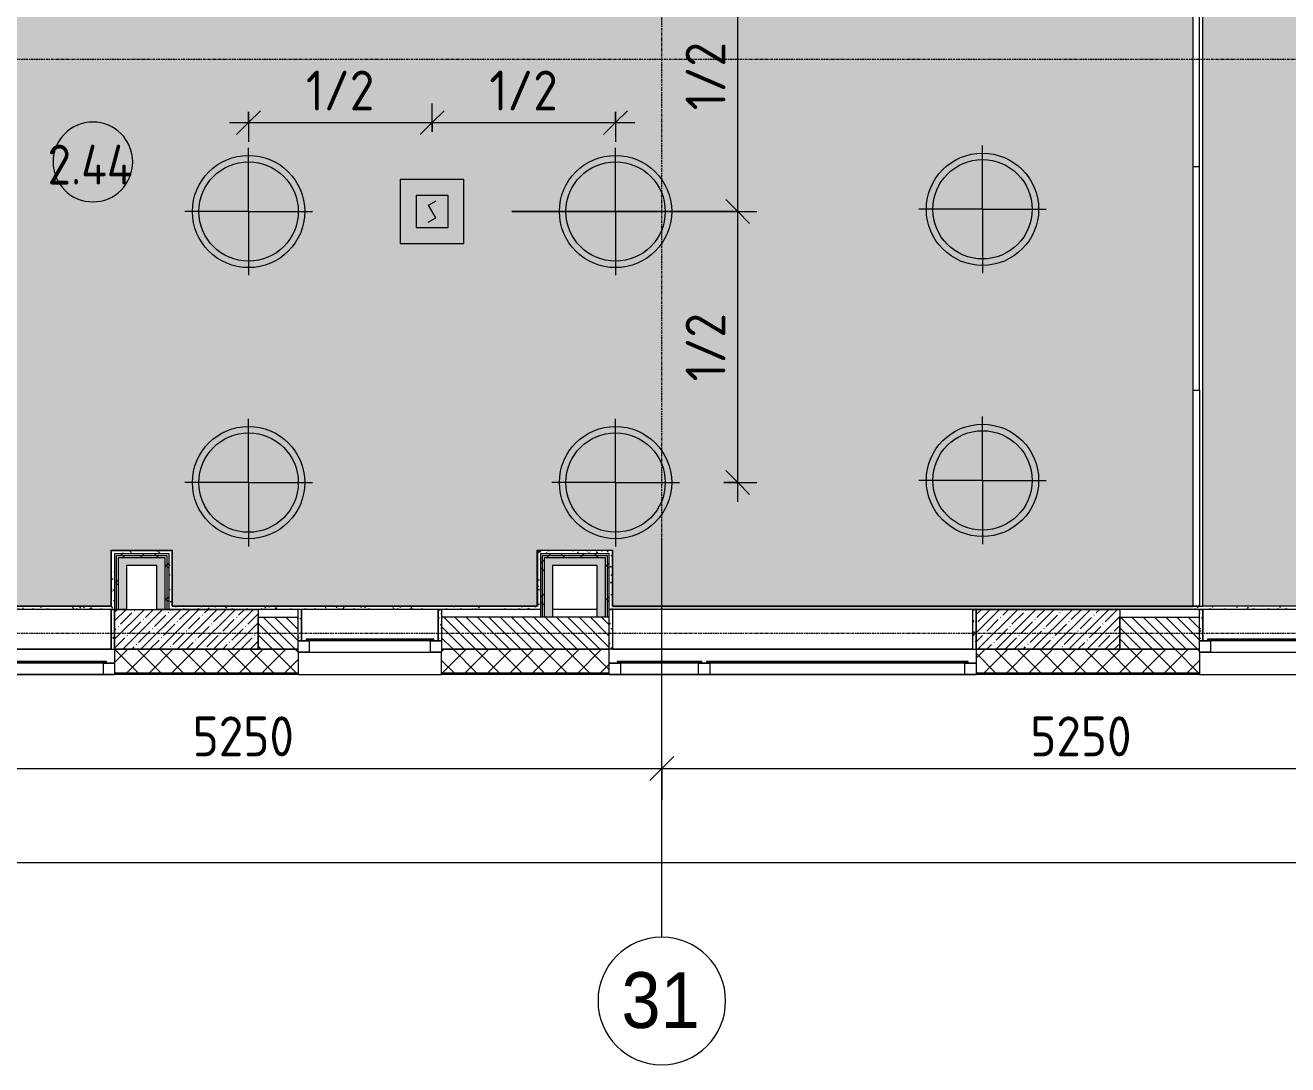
# Model space of a CAD drawing. Header units: millimetres. Extents: x 81548 to 272142, y -8553 to 29000.
# Drawn here: x 111970 to 119883, y -2706 to 3813 of the extents above; entities that cross this region are included whole.
import ezdxf

# ---------------------------------------------------------------- set-up
doc = ezdxf.new("R2010")
doc.units = ezdxf.units.MM
doc.linetypes.add('Осевая', pattern=[31.75, 6.35, -4.7625, 15.875, -4.7625])
for name, color, linetype, lineweight in [('A-ANNO-DIMS', 7, 'Continuous', 9), ('A-ANNO-DIMS-100', 7, 'Continuous', 9), ('A-AREA-IDEN', 7, 'Continuous', 9), ('A-GLAZ', 7, 'Continuous', 9), ('A-GLAZ-1', 7, 'Continuous', 13), ('A-WALL', 7, 'Continuous', 9), ('I-WALL', 7, 'Continuous', 9), ('Q-SPCQ', 7, 'Continuous', 9), ('S-COLS', 7, 'Continuous', 9), ('Оси', 7, 'Continuous', 9), ('Оси-1', 7, 'Continuous', 20), ('Оси-2', 7, 'Осевая', 9)]:
    doc.layers.add(name, color=color, linetype=linetype, lineweight=lineweight)
for name, color, linetype, lineweight, true_color in [('A-ANNO-NOTE', 1, 'Continuous', 9, 0xff0000), ('A-CLNG-1', 7, 'Continuous', 9, 0xeaeaea), ('A-WALL-1', 7, 'Continuous', 9, 0x3c3c3c), ('A-WALL-2', 7, 'Continuous', 9, 0x535353), ('A-WALL-FNSH-1', 7, 'Continuous', 9, 0x3c3c3c), ('I-WALL-1', 7, 'Continuous', 9, 0x535353), ('Q-SPCQ-4', 1, 'Continuous', 9, 0xff0000), ('S-COLS-1', 9, 'Continuous', 9, 0x808080), ('S-COLS-2', 7, 'Continuous', 9, 0x3c3c3c)]:
    doc.layers.add(name, color=color, linetype=linetype, lineweight=lineweight, true_color=true_color)
doc.layers.add('A-CLNG-PATT-1', color=7, linetype='Continuous', lineweight=9, transparency=1)
doc.styles.add('Arial', font='arial.ttf', dxfattribs={"width": 0.9, "height": 350})
doc.styles.add('GOST Common_1', font='GOST_Common.ttf', dxfattribs={"width": 0.9, "height": 250})
doc.styles.add('ISOCPEUR', font='isocpeur.ttf', dxfattribs={"width": 0.9, "height": 250})
doc.dimstyles.new('ISO-2_5_0_9К_БОЛЬШОЙ', dxfattribs={"dimscale": 304.8, "dimtxt": 248.995294, "dimasz": 0.492126, "dimexe": 0.393701, "dimexo": 0.984252, "dimgap": 0, "dimtad": 1, "dimdec": 0, "dimrnd": 10, "dimzin": 0, "dimdsep": 46, "dimtxsty": 'ISOCPEUR', "dimblk1": 'OBLIQUE', "dimblk2": 'OBLIQUE', "dimsah": 1, "dimcen": 0.09, "dimdle": 0.393701, "dimazin": 0, "dimtfac": 1, "dimtdec": 4, "dimtix": 1, "dimtmove": 0, "dimatfit": 3, "dimfxl": 1, "dimtvp": 1, "dimtolj": 1, "dimtzin": 0, "dimarcsym": 2})
pattern_1 = [(45, (0, 0), (-57.024626, 57.024626), []), (45, (57.025, 0), (-57.024626, 57.024626), [100.806, -20.161, 3.353, -16.808])]
pattern_2 = [(0, (0, 0), (121.92, 30.48), [10.058, -81.382, 10.058, -81.382, -487.68]), (0, (0, 0), (121.92, 30.48), [-182.88, 10.058, -172.822, 10.058, -81.382, -213.36]), (0, (0, 0), (121.92, 30.48), [-457.2, 10.058, -50.902, 10.058, -142.342]), (120, (45.72, 15.24), (-87.356454, 90.345817), [10.058, -81.382, 10.058, -81.382, -487.68]), (120, (45.72, 15.24), (-87.356454, 90.345817), [-182.88, 10.058, -172.822, 10.058, -81.382, -213.36]), (120, (45.72, 15.24), (-87.356454, 90.345817), [-457.2, 10.058, -50.902, 10.058, -142.342]), (240, (60.96, 76.2), (-34.563546, -120.825817), [10.058, -81.382, 10.058, -81.382, -487.68]), (240, (60.96, 76.2), (-34.563546, -120.825817), [-182.88, 10.058, -172.822, 10.058, -81.382, -213.36]), (240, (60.96, 76.2), (-34.563546, -120.825817), [-457.2, 10.058, -50.902, 10.058, -142.342])]
pattern_3 = [(45, (0, 0), (-106.06602, 106.06602), []), (135, (0, 0), (-106.06602, -106.06602), [])]

# ---------------------------------------------------------------- blocks, each defined once
blk = doc.blocks.new('120_Окно_СКБ_1Ст - 120_Окно_СКБ_1Ст 900х2500_h_ с форточкой-22876038-Сводный план потолков 2 этажа в осях 23-33')
at = {"layer": 'A-GLAZ'}
for p, q in [((450, -57), (-450, -57)), ((-450, -127), (450, -127))]:
    blk.add_line(p, q, dxfattribs=at)
at = {"layer": 'A-GLAZ-1'}
for p, q in [((-450, -127), (-450, -57)), ((-450, -57), (-380, -57)), ((-380, -57), (-380, -127)), ((380, -127), (380, -57)), ((380, -57), (450, -57)), ((450, -57), (450, -127)), ((-380, -127), (-450, -127)), ((-400, -127), (-400, -137)), ((-400, -137), (400, -137)), ((400, -137), (-400, -137)), ((-330, -137), (-330, -127)), ((330, -137), (330, -127)), ((450, -127), (380, -127)), ((400, -137), (400, -127))]:
    blk.add_line(p, q, dxfattribs=at)
blk = doc.blocks.new('120_Окно_СКБ_2Ст_Фрамуга сверху - 120_Окно_СКБ_2Ст_2300х2500_h_ ДОО-22877051-Сводный план потолков 2 этажа в осях 23-33')
at = {"layer": 'A-GLAZ'}
for p, q in [((1150, 83), (-1150, 83)), ((-1080, 83), (1080, 83)), ((-1150, 13), (1150, 13)), ((-1080, 13), (1080, 13))]:
    blk.add_line(p, q, dxfattribs=at)
at = {"layer": 'A-GLAZ-1'}
for p, q in [((-1150, 13), (-1150, 83)), ((-1150, 83), (-1080, 83)), ((-1080, 83), (-1080, 13)), ((520, 13), (520, 83)), ((520, 83), (590, 83)), ((590, 83), (590, 13)), ((1080, 13), (1080, 83)), ((1080, 83), (1150, 83)), ((1150, 83), (1150, 13)), ((-1080, 13), (-1150, 13)), ((-1100, 13), (-1100, 3)), ((-1100, 3), (540, 3)), ((540, 3), (-1100, 3)), ((-1030, 3), (-1030, 13)), ((470, 3), (470, 13)), ((590, 13), (520, 13)), ((540, 3), (540, 13)), ((570, 13), (570, 3)), ((570, 3), (1100, 3)), ((1100, 3), (570, 3)), ((640, 3), (640, 13)), ((1030, 3), (1030, 13)), ((1150, 13), (1080, 13)), ((1100, 3), (1100, 13))]:
    blk.add_line(p, q, dxfattribs=at)
blk = doc.blocks.new('120_Окно_СКБ_1Ст - 120_Окно_СКБ_1Ст 900х2500_h_ с форточкой-22876796-Сводный план потолков 2 этажа в осях 23-33')
at = {"layer": 'A-GLAZ'}
for p, q in [((450, -57), (-450, -57)), ((-450, -127), (450, -127))]:
    blk.add_line(p, q, dxfattribs=at)
at = {"layer": 'A-GLAZ-1'}
for p, q in [((-450, -127), (-450, -57)), ((-450, -57), (-380, -57)), ((-380, -57), (-380, -127)), ((380, -127), (380, -57)), ((380, -57), (450, -57)), ((450, -57), (450, -127)), ((-380, -127), (-450, -127)), ((-400, -127), (-400, -137)), ((-400, -137), (400, -137)), ((400, -137), (-400, -137)), ((-330, -137), (-330, -127)), ((330, -137), (330, -127)), ((450, -127), (380, -127)), ((400, -137), (400, -127))]:
    blk.add_line(p, q, dxfattribs=at)
blk = doc.blocks.new('Извещатель потолочный - Монтируемые на перекрытии-30363607-Сводный план потолков 2 этажа в осях 23-33')
at = {"layer": 'Q-SPCQ'}
for p, q in [((-300, 300), (-300, -100)), ((100, 300), (-300, 300)), ((100, -100), (100, 300)), ((0, 200), (-200, 200)), ((-200, 200), (-200, 0)), ((-122.5, 139), (-74.9, 166.5)), ((0, 0), (0, 200)), ((-100, 100), (-122.5, 139)), ((-77.5, 61), (-100, 100)), ((-200, 0), (0, 0)), ((-125.1, 33.5), (-77.5, 61)), ((-300, -100), (100, -100))]:
    blk.add_line(p, q, dxfattribs=at)
blk = doc.blocks.new('Ось сетки - D8-29747960-Сводный план потолков 2 этажа в осях 23-33')
at = {"layer": 'Оси-1'}
for start, end in [(360, 180), (180, 360)]:
    blk.add_arc((0, 0), 4, start, end, dxfattribs=at)
blk = doc.blocks.new('DIMBLOCK10-Сводный план потолков 2 этажа в осях 23-33')
at = {"layer": 'A-ANNO-DIMS-100'}
for p, q in [((110710, -1042), (110710, -728.1)), ((115960, -1042), (115960, -728.1)), ((110710, -848.1), (115960, -848.1)), ((110710, -848.1), (110710, -1042)), ((115960, -848.1), (115960, -1042))]:
    blk.add_line(p, q, dxfattribs=at)
at = {"layer": 'A-ANNO-DIMS-100', "lineweight": 20}
for p, q in [((110710, -848.1), (110785, -773.1)), ((115960, -848.1), (116035, -773.1)), ((110710, -848.1), (110635, -923.1)), ((115960, -848.1), (115885, -923.1))]:
    blk.add_line(p, q, dxfattribs=at)
at = {"layer": 'A-ANNO-DIMS-100', "color": 0, "insert": (113019, -521.4), "char_height": 250, "width": 758.478, "attachment_point": 1, "line_spacing_factor": 1.149209, "style": 'ISOCPEUR'}
blk.add_mtext('5250', dxfattribs=at)
blk = doc.blocks.new('_Oblique')
at = {"color": 0, "linetype": 'ByBlock', "lineweight": -2}
blk.add_line((-0.5, -0.5), (0.5, 0.5), dxfattribs=at)
blk = doc.blocks.new('DIMBLOCK11-Сводный план потолков 2 этажа в осях 23-33')
at = {"layer": 'A-ANNO-DIMS-100'}
for p, q in [((115960, -1042), (115960, -728.1)), ((121210, -1042), (121210, -728.1)), ((115960, -848.1), (121210, -848.1)), ((115960, -848.1), (115960, -1042)), ((121210, -848.1), (121210, -1042))]:
    blk.add_line(p, q, dxfattribs=at)
at = {"layer": 'A-ANNO-DIMS-100', "lineweight": 20}
for p, q in [((115960, -848.1), (116035, -773.1)), ((121210, -848.1), (121285, -773.1)), ((115960, -848.1), (115885, -923.1)), ((121210, -848.1), (121135, -923.1))]:
    blk.add_line(p, q, dxfattribs=at)
at = {"layer": 'A-ANNO-DIMS-100', "color": 0, "insert": (118269, -521.4), "char_height": 250, "width": 758.478, "attachment_point": 1, "line_spacing_factor": 1.149209, "style": 'ISOCPEUR'}
blk.add_mtext('5250', dxfattribs=at)
blk = doc.blocks.new('DIMBLOCK13-Сводный план потолков 2 этажа в осях 23-33')
at = {"layer": 'A-ANNO-DIMS-100'}
for p, q in [((84560, -1631.1), (84560, -1317.1)), ((125010, -1631.1), (125010, -1317.1)), ((84440, -1437.1), (125130, -1437.1)), ((84560, -1437.1), (84560, -1631.1)), ((125010, -1437.1), (125010, -1631.1))]:
    blk.add_line(p, q, dxfattribs=at)
at = {"layer": 'A-ANNO-DIMS-100', "lineweight": 20}
for p, q in [((84560, -1437.1), (84635, -1362.1)), ((125010, -1437.1), (125085, -1362.1)), ((84560, -1437.1), (84485, -1512.1)), ((125010, -1437.1), (124935, -1512.1))]:
    blk.add_line(p, q, dxfattribs=at)
at = {"layer": 'A-ANNO-DIMS-100', "color": 0, "insert": (104366, -1110.5), "char_height": 250, "width": 1005.558, "attachment_point": 1, "line_spacing_factor": 1.149209, "style": 'ISOCPEUR'}
blk.add_mtext('40450', dxfattribs=at)
blk = doc.blocks.new('DIMBLOCK93-Сводный план потолков 2 этажа в осях 23-33')
at = {"layer": 'A-ANNO-DIMS-100', "lineweight": 20}
for p, q in [((113370, 3202.3), (113445, 3277.3)), ((114520, 3202.3), (114595, 3277.3)), ((113370, 3202.3), (113295, 3127.3)), ((114520, 3202.3), (114445, 3127.3))]:
    blk.add_line(p, q, dxfattribs=at)
at = {"layer": 'A-ANNO-DIMS-100'}
for p, q in [((113370, 3270.3), (113370, 3082.3)), ((113370, 3202.3), (113370, 3270.3)), ((114520, 3145.1), (114520, 3322.3)), ((113250, 3202.3), (114520, 3202.3)), ((114520, 3202.3), (114520, 3145.1))]:
    blk.add_line(p, q, dxfattribs=at)
at = {"layer": 'A-ANNO-DIMS-100', "color": 0, "insert": (113729.5, 3528.9), "char_height": 250, "width": 517.144, "attachment_point": 1, "line_spacing_factor": 1.149209, "style": 'ISOCPEUR'}
blk.add_mtext('1/2', dxfattribs=at)
blk = doc.blocks.new('DIMBLOCK94-Сводный план потолков 2 этажа в осях 23-33')
at = {"layer": 'A-ANNO-DIMS-100'}
for p, q in [((114520, 3145.1), (114520, 3322.3)), ((115670, 3270.4), (115670, 3082.3)), ((115670, 3202.3), (115670, 3270.4)), ((114520, 3202.3), (115790, 3202.3)), ((114520, 3202.3), (114520, 3145.1))]:
    blk.add_line(p, q, dxfattribs=at)
at = {"layer": 'A-ANNO-DIMS-100', "lineweight": 20}
for p, q in [((114520, 3202.3), (114595, 3277.3)), ((115670, 3202.3), (115745, 3277.3)), ((114520, 3202.3), (114445, 3127.3)), ((115670, 3202.3), (115595, 3127.3))]:
    blk.add_line(p, q, dxfattribs=at)
at = {"layer": 'A-ANNO-DIMS-100', "color": 0, "insert": (114879.5, 3528.9), "char_height": 250, "width": 517.144, "attachment_point": 1, "line_spacing_factor": 1.149209, "style": 'ISOCPEUR'}
blk.add_mtext('1/2', dxfattribs=at)
blk = doc.blocks.new('DIMBLOCK95-Сводный план потолков 2 этажа в осях 23-33')
at = {"layer": 'A-ANNO-DIMS-100', "lineweight": 20}
for p, q in [((116435.5, 2645.1), (116360.5, 2720.1)), ((116435.5, 2645.1), (116510.5, 2570.1)), ((116435.5, 945.1), (116360.5, 1020.1)), ((116435.5, 945.1), (116510.5, 870.1))]:
    blk.add_line(p, q, dxfattribs=at)
at = {"layer": 'A-ANNO-DIMS-100'}
for p, q in [((115020, 2645.1), (116555.5, 2645.1)), ((116435.5, 2645.1), (115020, 2645.1)), ((116435.5, 825.1), (116435.5, 2645.1)), ((116348.3, 945.1), (116555.5, 945.1)), ((116435.5, 945.1), (116348.3, 945.1))]:
    blk.add_line(p, q, dxfattribs=at)
at = {"layer": 'A-ANNO-DIMS-100', "color": 0, "insert": (116108.9, 1579.6), "char_height": 250, "width": 517.144, "attachment_point": 1, "rotation": 90, "line_spacing_factor": 1.149209, "style": 'ISOCPEUR'}
blk.add_mtext('1/2', dxfattribs=at)
blk = doc.blocks.new('DIMBLOCK96-Сводный план потолков 2 этажа в осях 23-33')
at = {"layer": 'A-ANNO-DIMS-100'}
for p, q in [((116435.5, 2645.1), (116435.5, 4465.1)), ((116348.3, 4345.1), (116555.5, 4345.1)), ((116435.5, 4345.1), (116348.3, 4345.1)), ((115020, 2645.1), (116555.5, 2645.1)), ((116435.5, 2645.1), (115020, 2645.1))]:
    blk.add_line(p, q, dxfattribs=at)
at = {"layer": 'A-ANNO-DIMS-100', "lineweight": 20}
for p, q in [((116435.5, 4345.1), (116360.5, 4420.1)), ((116435.5, 4345.1), (116510.5, 4270.1)), ((116435.5, 2645.1), (116360.5, 2720.1)), ((116435.5, 2645.1), (116510.5, 2570.1))]:
    blk.add_line(p, q, dxfattribs=at)
at = {"layer": 'A-ANNO-DIMS-100', "color": 0, "insert": (116108.9, 3279.6), "char_height": 250, "width": 517.144, "attachment_point": 1, "rotation": 90, "line_spacing_factor": 1.149209, "style": 'ISOCPEUR'}
blk.add_mtext('1/2', dxfattribs=at)
blk = doc.blocks.new('Марка_Помещения - Номер-25198446-Сводный план потолков 2 этажа в осях 23-33')
at = {"layer": 'A-AREA-IDEN'}
for start, end in [(360, 180), (180, 360)]:
    blk.add_arc((0, 0), 2.5, start, end, dxfattribs=at)

msp = doc.modelspace()

# ---------------------------------------------------------------- hatches: boundary and pattern name
at = {"layer": 'A-CLNG-PATT-1'}
h = msp.add_hatch(color=256, dxfattribs=at)
h.paths.add_polyline_path([(123987.2, 170), (124809, 170), (124809, 9754), (124794, 9754), (124794, 9804), (124809, 9804), (124809, 9979), (124410, 9980), (124410, 10359), (119351, 10359), (119351, 170), (120770, 170), (120770, 520), (121150, 520), (121150, 170), (123730, 170)])
h.paths.add_polyline_path([(118830, 170), (119290, 170.5), (119290, 5160), (111910, 5160), (111909, 6600), (109770, 6599), (109770, 170), (112510, 170), (112510, 520), (112890, 520), (112890, 170), (115179, 170), (115180, 520), (115650, 520), (115650, 170), (117930, 170)])
h.paths.add_polyline_path([(118680, 5139), (118580, 5139), (118580, 5159), (118680, 5159)])
h.paths.add_polyline_path([(117855, 5139), (117855, 5159), (117955, 5159), (117955, 5139)])
at = {"layer": 'A-WALL'}
h = msp.add_hatch(dxfattribs=at)
h.set_pattern_fill('FP_3', color=256, style=0, pattern_type=2)
h.set_pattern_definition([(135, (0, 0), (-35.35534, -35.35534), [])])
h.paths.add_polyline_path([(122830, -100), (122830, 100), (122030, 100), (122030, -100), (122715.6, -100)])
h.paths.add_polyline_path([(119330, -100), (119330, 100), (118830, 100), (118830, -100), (118900.7, -100)])
h.paths.add_polyline_path([(113680, -100), (113680, 100), (113430, 100), (113430, -100)])
h.paths.add_polyline_path([(114580, -100), (115630, -100), (115630, 100), (114580, 100), (114580, -48)])
h.paths.add_polyline_path([(109999.2, -100), (110230, -100), (110230, 100), (108930, 100), (108930, -100)])
h.paths.add_polyline_path([(103780, -100), (104830, -100), (104830, 100), (103780, 100), (103780, -48)])
h.paths.add_polyline_path([(102880, -100), (102880, 100), (102630, 100), (102630, -100)])
h.paths.add_polyline_path([(101730, -100), (101730, 100), (100830, 100), (100830, -100), (101097.7, -100)])
h.paths.add_polyline_path([(99030, -100), (99030, 100), (95680, 100), (95680, -100), (97282.7, -100)])
h.paths.add_polyline_path([(94780, -100), (94780, 100), (94530, 100), (94530, -100), (94739.5, -100)])
h.paths.add_polyline_path([(92730, -100), (92730, 100), (91930, 100), (91930, -100), (92196.2, -100)])
h = msp.add_hatch(dxfattribs=at)
h.set_pattern_fill('FP_1', color=256, style=0, pattern_type=2)
h.set_pattern_definition([(45, (0, 0), (-70.71068, 70.71068), []), (135, (0, 0), (-70.71068, -70.71068), [])])
h.paths.add_polyline_path([(125080, -250), (125080, -100), (123730, -100), (123730, -250), (123987.2, -250)])
h.paths.add_polyline_path([(122830, -250), (122830, -100), (122030, -100), (122030, -250), (122715.6, -250)])
h.paths.add_polyline_path([(120230, -250), (121130, -250), (121130, -100), (120230, -100), (120230, -118)])
h.paths.add_polyline_path([(117930, -250), (119330, -250), (119330, -100), (117930, -100), (117930, -188)])
h.paths.add_polyline_path([(115085.7, -250), (115630, -250), (115630, -100), (114580, -100), (114580, -250)])
h.paths.add_polyline_path([(113680, -250), (113680, -100), (112530, -100), (112530, -250), (112542.5, -250)])
h.paths.add_polyline_path([(110230, -250), (110230, -100), (108930, -100), (108930, -250), (109999.2, -250)])
h.paths.add_polyline_path([(108030, -250), (108030, -100), (107130, -100), (107130, -250), (107455.9, -250)])
h.paths.add_polyline_path([(104830, -250), (104830, -100), (103780, -100), (103780, -250)])
h.paths.add_polyline_path([(102369.3, -250), (102880, -250), (102880, -100), (100830, -100), (100830, -250), (101730, -250)])
h.paths.add_polyline_path([(99826, -250), (99930, -250), (99930, -100), (95680, -100), (95680, -250), (99030, -250)])
h.paths.add_polyline_path([(93630, -250), (94780, -250), (94780, -100), (93630, -100), (93630, -118)])
h.paths.add_polyline_path([(92730, -250), (92730, -100), (91930, -100), (91930, -250), (92196.2, -250)])
h.paths.add_polyline_path([(90924.5, -250), (91030, -250), (91030, -100), (89210, -100), (89210, -250), (89652.9, -250)])
at = {"layer": 'I-WALL'}
h = msp.add_hatch(dxfattribs=at)
h.set_pattern_fill('FP_20', color=256, style=0, pattern_type=2)
h.set_pattern_definition(pattern_2)
h.paths.add_polyline_path([(112510, 170), (112530, 170), (112530, 520), (112510, 520)])
h = msp.add_hatch(dxfattribs=at)
h.set_pattern_fill('FP_20', color=256, style=0, pattern_type=2)
h.set_pattern_definition(pattern_2)
h.paths.add_polyline_path([(112890, 500), (112890, 520), (112530, 520), (112530, 500), (112870, 500)])
h = msp.add_hatch(dxfattribs=at)
h.set_pattern_fill('FP_30', color=256, style=0, pattern_type=2)
h.set_pattern_definition(pattern_3)
h.paths.add_polyline_path([(112542.5, 150), (112542.5, 500), (112530, 500), (112530, 150), (112542.5, 150)])
h = msp.add_hatch(dxfattribs=at)
h.set_pattern_fill('FP_30', color=256, style=0, pattern_type=2)
h.set_pattern_definition(pattern_3)
h.paths.add_polyline_path([(112857.5, 487.5), (112870, 487.5), (112870, 500), (112542.5, 500), (112542.5, 487.5), (112605, 487.5)])
h = msp.add_hatch(dxfattribs=at)
h.set_pattern_fill('FP_30', color=256, style=0, pattern_type=2)
h.set_pattern_definition(pattern_3)
h.paths.add_polyline_path([(112542.5, 150), (112555, 150), (112555, 487.5), (112542.5, 487.5), (112542.5, 218.4)])
h = msp.add_hatch(dxfattribs=at)
h.set_pattern_fill('FP_30', color=256, style=0, pattern_type=2)
h.set_pattern_definition(pattern_3)
h.paths.add_polyline_path([(112555, 475), (112857.5, 475), (112857.5, 487.5), (112555, 487.5)])
for points in [[(112555, 150), (112605, 150), (112605, 475), (112555, 475), (112555, 218.4)], [(112845, 425), (112845, 475), (112605, 475), (112605, 425), (112795, 425)], [(115225, 100), (115275, 100), (115275, 475), (115225, 475), (115225, 218.4)], [(115605, 425), (115605, 475), (115275, 475), (115275, 425), (115555, 425)], [(112845, 150), (112845, 425), (112795, 425), (112795, 150)], [(115605, 100), (115605, 425), (115555, 425), (115555, 100)]]:
    msp.add_hatch(color=256, dxfattribs=at).paths.add_polyline_path(points)
h = msp.add_hatch(dxfattribs=at)
h.set_pattern_fill('FP_30', color=256, style=0, pattern_type=2)
h.set_pattern_definition(pattern_3)
h.paths.add_polyline_path([(112845, 150), (112857.5, 150), (112857.5, 475), (112845, 475), (112845, 218.4)])
h = msp.add_hatch(dxfattribs=at)
h.set_pattern_fill('FP_30', color=256, style=0, pattern_type=2)
h.set_pattern_definition(pattern_3)
h.paths.add_polyline_path([(112870, 150), (112870, 487.5), (112857.5, 487.5), (112857.5, 150)])
h = msp.add_hatch(dxfattribs=at)
h.set_pattern_fill('FP_20', color=256, style=0, pattern_type=2)
h.set_pattern_definition(pattern_2)
h.paths.add_polyline_path([(112870, 150), (112890, 150), (112890, 500), (112870, 500), (112870, 218.4)])
h = msp.add_hatch(dxfattribs=at)
h.set_pattern_fill('FP_20', color=256, style=0, pattern_type=2)
h.set_pattern_definition(pattern_2)
h.paths.add_polyline_path([(115180, 150), (115200, 150), (115200, 520), (115180, 520), (115180, 170)])
h = msp.add_hatch(dxfattribs=at)
h.set_pattern_fill('FP_20', color=256, style=0, pattern_type=2)
h.set_pattern_definition(pattern_2)
h.paths.add_polyline_path([(115650, 500), (115650, 520), (115200, 520), (115200, 500), (115630, 500)])
h = msp.add_hatch(dxfattribs=at)
h.set_pattern_fill('FP_30', color=256, style=0, pattern_type=2)
h.set_pattern_definition(pattern_3)
h.paths.add_polyline_path([(115200, 100), (115212.5, 100), (115212.5, 500), (115200, 500), (115200, 218.4)])
h = msp.add_hatch(dxfattribs=at)
h.set_pattern_fill('FP_30', color=256, style=0, pattern_type=2)
h.set_pattern_definition(pattern_3)
h.paths.add_polyline_path([(115225, 487.5), (115630, 487.5), (115630, 500), (115212.5, 500), (115212.5, 487.5)])
h = msp.add_hatch(dxfattribs=at)
h.set_pattern_fill('FP_30', color=256, style=0, pattern_type=2)
h.set_pattern_definition(pattern_3)
h.paths.add_polyline_path([(115212.5, 100), (115225, 100), (115225, 487.5), (115212.5, 487.5), (115212.5, 218.4)])
h = msp.add_hatch(dxfattribs=at)
h.set_pattern_fill('FP_30', color=256, style=0, pattern_type=2)
h.set_pattern_definition(pattern_3)
h.paths.add_polyline_path([(115225, 475), (115617.5, 475), (115617.5, 487.5), (115225, 487.5)])
h = msp.add_hatch(dxfattribs=at)
h.set_pattern_fill('FP_30', color=256, style=0, pattern_type=2)
h.set_pattern_definition(pattern_3)
h.paths.add_polyline_path([(115617.5, 100), (115617.5, 475), (115605, 475), (115605, 100)])
h = msp.add_hatch(dxfattribs=at)
h.set_pattern_fill('FP_30', color=256, style=0, pattern_type=2)
h.set_pattern_definition(pattern_3)
h.paths.add_polyline_path([(115617.5, 100), (115630, 100), (115630, 487.5), (115617.5, 487.5), (115617.5, 218.4)])
h = msp.add_hatch(dxfattribs=at)
h.set_pattern_fill('FP_20', color=256, style=0, pattern_type=2)
h.set_pattern_definition(pattern_2)
h.paths.add_polyline_path([(115630, 150), (115650, 150), (115650, 500), (115630, 500), (115630, 218.4)])
h = msp.add_hatch(dxfattribs=at)
h.set_pattern_fill('FP_20', color=256, style=0, pattern_type=2)
h.set_pattern_definition(pattern_2)
h.paths.add_polyline_path([(112530, 150), (112530, 170), (109770, 170), (109770, 150), (111270.8, 150)])
h = msp.add_hatch(dxfattribs=at)
h.set_pattern_fill('FP_20', color=256, style=0, pattern_type=2)
h.set_pattern_definition(pattern_2)
h.paths.add_polyline_path([(112890, 150), (115180, 150), (115180, 170), (112890, 170)])
h = msp.add_hatch(dxfattribs=at)
h.set_pattern_fill('FP_20', color=256, style=0, pattern_type=2)
h.set_pattern_definition(pattern_2)
h.paths.add_polyline_path([(115650, 150), (119290, 150), (119290, 170), (115650, 170)])
h = msp.add_hatch(dxfattribs=at)
h.set_pattern_fill('FP_20', color=256, style=0, pattern_type=2)
h.set_pattern_definition(pattern_2)
h.paths.add_polyline_path([(120790, 150), (120790, 170), (119290, 170), (119290, 150), (120172.3, 150)])
h = msp.add_hatch(dxfattribs=at)
h.set_pattern_fill('FP_20', color=256, style=0, pattern_type=2)
h.set_pattern_definition(pattern_2)
h.paths.add_polyline_path([(112530, -100), (112530, 150), (112510, 150), (112510, -100)])
h = msp.add_hatch(dxfattribs=at)
h.set_pattern_fill('FP_20', color=256, style=0, pattern_type=2)
h.set_pattern_definition(pattern_2)
h.paths.add_polyline_path([(113680, -48), (113700, -48), (113700, 150), (113680, 150)])
h = msp.add_hatch(dxfattribs=at)
h.set_pattern_fill('FP_20', color=256, style=0, pattern_type=2)
h.set_pattern_definition(pattern_2)
h.paths.add_polyline_path([(114560, -48), (114580, -48), (114580, 150), (114560, 150)])
h = msp.add_hatch(dxfattribs=at)
h.set_pattern_fill('FP_20', color=256, style=0, pattern_type=2)
h.set_pattern_definition(pattern_2)
h.paths.add_polyline_path([(115650, -100), (115650, 150), (115630, 150), (115630, -100)])
h = msp.add_hatch(dxfattribs=at)
h.set_pattern_fill('FP_20', color=256, style=0, pattern_type=2)
h.set_pattern_definition(pattern_2)
h.paths.add_polyline_path([(117930, -100), (117930, 150), (117910, 150), (117910, -100)])
h = msp.add_hatch(dxfattribs=at)
h.set_pattern_fill('FP_20', color=256, style=0, pattern_type=2)
h.set_pattern_definition(pattern_2)
h.paths.add_polyline_path([(119330, -48), (119350, -48), (119350, 150), (119330, 150)])
at = {"layer": 'S-COLS-1'}
h = msp.add_hatch(dxfattribs=at)
h.set_pattern_fill('FP_2', color=256, style=0, pattern_type=2)
h.set_pattern_definition(pattern_1)
h.paths.add_polyline_path([(112542.5, -100), (113430, -100), (113430, 150), (112530, 150), (112530, -100)])
h = msp.add_hatch(dxfattribs=at)
h.set_pattern_fill('FP_2', color=256, style=0, pattern_type=2)
h.set_pattern_definition(pattern_1)
h.paths.add_polyline_path([(117930, -100), (118830, -100), (118830, 150), (117930, 150)])

# ---------------------------------------------------------------- linework, layer by layer
at = {"layer": 'A-ANNO-NOTE'}
for p, q in [((113370, 2644.9), (113370, 3044.9)), ((115670, 2645.1), (115670, 3045.1)), ((117970, 2659), (117970, 3059)), ((113370, 2644.9), (112970, 2644.9)), ((113370, 2644.9), (113370, 2244.9)), ((113370, 2644.9), (113770, 2644.9)), ((115670, 2645.1), (115270, 2645.1)), ((115670, 2645.1), (115670, 2245.1)), ((115670, 2645.1), (116070, 2645.1)), ((117970, 2659), (117570, 2659)), ((117970, 2659), (117970, 2259)), ((117970, 2659), (118370, 2659)), ((117970, 959), (117970, 1359)), ((113370, 944.9), (113370, 1344.9)), ((115670, 945.1), (115670, 1345.1)), ((117970, 959), (117570, 959)), ((117970, 959), (117970, 559)), ((117970, 959), (118370, 959)), ((113370, 944.9), (112970, 944.9)), ((113370, 944.9), (113370, 544.9)), ((113370, 944.9), (113770, 944.9)), ((115670, 945.1), (115270, 945.1)), ((115670, 945.1), (115670, 545.1)), ((115670, 945.1), (116070, 945.1))]:
    msp.add_line(p, q, dxfattribs=at)
for centre, radius in [((117970, 2659), 352), ((113370, 2644.9), 352), ((113370, 2644.9), 311.5), ((115670, 2645.1), 352), ((115670, 2645.1), 311.5), ((117970, 2659), 311.5), ((113370, 944.9), 352), ((115670, 945.1), 352), ((117970, 959), 352), ((117970, 959), 311.5), ((113370, 944.9), 311.5), ((115670, 945.1), 311.5)]:
    msp.add_circle(centre, radius, dxfattribs=at)
at = {"layer": 'A-CLNG-1'}
for p, q in [((119351, 170), (119351, 10359)), ((119290, 170), (119290, 5160)), ((112510, 170), (112510, 520)), ((112510, 520), (112890, 520)), ((115650, 520), (115650, 520)), ((112890, 170), (115179, 170)), ((115179, 170), (115179, 171)), ((115650, 170), (119290, 170)), ((112509, -100), (112509, 150)), ((112509, -100), (112509, 150)), ((113701, 150), (113701, -48)), ((114559, -48), (114559, 150)), ((115651, 150), (115651, -100)), ((117909, -100), (117909, 150)), ((117909, -100), (117909, 150)), ((119351, 150), (119351, -48)), ((114559, -48), (114559, -48)), ((110251, -100), (112509, -100)), ((115651, -100), (117909, -100))]:
    msp.add_line(p, q, dxfattribs=at)
at = {"layer": 'A-WALL'}
for p, q in [((112542.5, 150), (112542.5, 487.5)), ((112542.5, 487.5), (112857.5, 487.5)), ((112555, 150), (112555, 475)), ((112555, 475), (112845, 475)), ((112845, 475), (112845, 150)), ((112857.5, 487.5), (112857.5, 150)), ((115180, 520), (115180, 170)), ((115212.5, 100), (115212.5, 487.5)), ((115212.5, 487.5), (115617.5, 487.5)), ((115225, 100), (115225, 475)), ((115225, 475), (115605, 475)), ((115605, 475), (115605, 100)), ((115617.5, 487.5), (115617.5, 100)), ((115180, 170), (112890, 170)), ((113430, -100), (113430, 100)), ((118830, -100), (118830, 100)), ((113680, -100), (113430, -100)), ((115650, -100), (114580, -100)), ((114580, -100), (115630, -100)), ((119330, -100), (118830, -100)), ((113680, -250), (112530, -250)), ((113680, -253), (112530, -253)), ((115630, -250), (114580, -250)), ((115630, -253), (114580, -253)), ((119330, -250), (117930, -250)), ((119330, -253), (117930, -253))]:
    msp.add_line(p, q, dxfattribs=at)
at = {"layer": 'A-WALL-1'}
for p, q in [((119330, 2925), (119330, 10360)), ((119330, 2925), (119290, 2925)), ((119290, 1525), (119330, 1525)), ((119330, 1525), (119330, 170)), ((112530, 500), (112870, 500)), ((112530, 500), (112530, 150)), ((112870, 500), (112870, 150)), ((115200, 500), (115630, 500)), ((115200, 500), (115200, 100)), ((115630, -188), (115630, 500)), ((115650, 520), (115650, 170)), ((112605, 425), (112605, 150)), ((112795, 425), (112605, 425)), ((112795, 150), (112795, 425)), ((115275, 425), (115275, 100)), ((115555, 425), (115275, 425)), ((115555, 100), (115555, 425)), ((109770, 170), (112510, 170)), ((115650, 170), (119351, 170)), ((112530, 150), (109750, 150)), ((112510, -100), (112510, 150)), ((112510, 150), (112530, 150)), ((112605, 150), (112530, 150)), ((112530, 150), (112530, -188)), ((115200, 150), (112795, 150)), ((113430, 100), (113680, 100)), ((113680, -48), (113680, 150)), ((113700, 150), (113700, -48)), ((114560, -48), (114560, 150)), ((114560, 150), (114580, 150)), ((114580, 150), (114580, -48)), ((115630, 100), (114580, 100)), ((120865, 150), (115630, 150)), ((115630, 150), (115650, 150)), ((115650, 150), (115650, -100)), ((117910, -100), (117910, 150)), ((117910, 150), (117930, 150)), ((117930, 150), (117930, -188)), ((118830, 100), (119330, 100)), ((119330, -48), (119330, 150)), ((119330, 150), (119350, 150)), ((119350, 150), (119350, -48)), ((112510, -100), (113680, -100)), ((113680, -118), (113680, -250)), ((114580, -250), (114580, -118)), ((117910, -100), (119330, -100)), ((119330, -118), (119330, -250))]:
    msp.add_line(p, q, dxfattribs=at)
at = {"layer": 'A-WALL-2'}
for p, q in [((112509, -100), (110251, -100)), ((117909, -100), (115651, -100)), ((113680, -258), (114580, -258)), ((119330, -258), (120230, -258))]:
    msp.add_line(p, q, dxfattribs=at)
at = {"layer": 'A-WALL-FNSH-1'}
for p, q in [((112509, 171), (112509, 521)), ((112509, 521), (112891, 521)), ((112890, 170), (112890, 520)), ((112891, 521), (112891, 171)), ((115179, 521), (115651, 521)), ((115179, 171), (115179, 521)), ((115650, 520), (115180, 520)), ((115650, 170), (115650, 520)), ((115651, 521), (115651, 171)), ((109771, 171), (112509, 171)), ((112891, 171), (115179, 171)), ((119330.5, 170), (115650, 170)), ((115651, 171), (119330.5, 171)), ((119330.5, 171), (119330.5, 170)), ((119350.5, 170), (119350.5, 171)), ((119350.5, 171), (120769, 171)), ((120770.5, 170), (119350.5, 170)), ((112509, 150), (112510, 150)), ((113701, 150), (113701, -48)), ((114559, 150), (114560, 150)), ((115650, 150), (115651, 150)), ((115651, 150), (115651, -100)), ((117909, 150), (117910, 150)), ((119350, 150), (119351, 150)), ((119351, 150), (119351, -48)), ((112510, -100), (112509, -100)), ((115651, -100), (115650, -100)), ((117910, -100), (117909, -100)), ((113680, -258), (112530, -258)), ((113680, -250), (113680, -258)), ((114580, -258), (114580, -250)), ((115630, -258), (114580, -258)), ((119330, -258), (117930, -258)), ((119330, -250), (119330, -258))]:
    msp.add_line(p, q, dxfattribs=at)
at = {"layer": 'I-WALL-1'}
for p, q in [((119330, 1525), (119330, 2925)), ((114559, 150), (113701, 150)), ((115200, 150), (114580, 150)), ((115555, 150), (115275, 150)), ((117909, 150), (115651, 150))]:
    msp.add_line(p, q, dxfattribs=at)
at = {"layer": 'S-COLS'}
for p, q in [((113430, 100), (113430, -100)), ((117930, 150), (118830, 150)), ((118830, 100), (118830, -100))]:
    msp.add_line(p, q, dxfattribs=at)
at = {"layer": 'S-COLS-2'}
for p, q in [((112530, -100), (112530, 150)), ((112530, 150), (113430, 150)), ((113430, 150), (113430, 100)), ((117930, -100), (117930, 150)), ((118830, 150), (118830, 100)), ((113430, -100), (112530, -100)), ((118830, -100), (117930, -100))]:
    msp.add_line(p, q, dxfattribs=at)
at = {"layer": 'Оси'}
msp.add_line((115960, -1906.3), (115960, 593.7), dxfattribs=at)
at = {"layer": 'Оси-2'}
for p, q in [((115960, 593.7), (115960, 19415.1)), ((84847.6, 3600), (122738, 3600)), ((84847.6, 0), (122738, 0))]:
    msp.add_line(p, q, dxfattribs=at)

# ---------------------------------------------------------------- block references
at = {"layer": 'A-AREA-IDEN', "xscale": 99.99999999999993, "yscale": 99.99999999999993, "zscale": 99.99999999999993}
msp.add_blockref('Марка_Помещения - Номер-25198446-Сводный план потолков 2 этажа в осях 23-33', (112394, 2955.8), dxfattribs=at)
at = {"layer": 'A-GLAZ', "rotation": 180}
for name, p in [('120_Окно_СКБ_1Ст - 120_Окно_СКБ_1Ст 900х2500_h_ с форточкой-22876796-Сводный план потолков 2 этажа в осях 23-33', (114130, -175)), ('120_Окно_СКБ_1Ст - 120_Окно_СКБ_1Ст 900х2500_h_ с форточкой-22876038-Сводный план потолков 2 этажа в осях 23-33', (119780, -175)), ('120_Окно_СКБ_2Ст_Фрамуга сверху - 120_Окно_СКБ_2Ст_2300х2500_h_ ДОО-22877051-Сводный план потолков 2 этажа в осях 23-33', (111380, -175)), ('120_Окно_СКБ_2Ст_Фрамуга сверху - 120_Окно_СКБ_2Ст_2300х2500_h_ ДОО-22877051-Сводный план потолков 2 этажа в осях 23-33', (116780, -175))]:
    msp.add_blockref(name, p, dxfattribs=at)
at = {"layer": 'Q-SPCQ-4'}
msp.add_blockref('Извещатель потолочный - Монтируемые на перекрытии-30363607-Сводный план потолков 2 этажа в осях 23-33', (114620, 2545.1), dxfattribs=at)
at = {"layer": 'Оси-1', "xscale": 99.99999999999993, "yscale": 99.99999999999993, "zscale": 99.99999999999993}
msp.add_blockref('Ось сетки - D8-29747960-Сводный план потолков 2 этажа в осях 23-33', (115960, -2306.3), dxfattribs=at)

# ---------------------------------------------------------------- texts
at = {"layer": 'A-AREA-IDEN', "insert": (112110.3, 3064.4), "char_height": 250, "width": 707.088, "attachment_point": 1, "style": 'GOST Common_1'}
msp.add_mtext('2.44', dxfattribs=at)
at = {"layer": 'Оси', "insert": (115707.4, -2125.6), "char_height": 350, "width": 606.076, "attachment_point": 1, "style": 'Arial'}
msp.add_mtext('31', dxfattribs=at)

# ---------------------------------------------------------------- dimensions: what is measured, and where the dimension line sits
at = {"layer": 'A-ANNO-DIMS'}
for base, p1, p2, picture, middle in [((116435.5, 4345.1), (114720, 2645.1), (116048.3, 4345.1), 'DIMBLOCK96-Сводный план потолков 2 этажа в осях 23-33', (116310.5, 3495.1)), ((116435.5, 2645.1), (116048.3, 945.1), (114720, 2645.1), 'DIMBLOCK95-Сводный план потолков 2 этажа в осях 23-33', (116310.5, 1795.1))]:
    dim = msp.add_linear_dim(base=base, p1=p1, p2=p2, angle=90, text='1/2', dimstyle='ISO-2_5_0_9К_БОЛЬШОЙ', override={"dimpost": '<>', "dimfxl": 2157.400412}, dxfattribs=at)
    dim.commit()
    dim.dimension.update_dxf_attribs({"geometry": picture, "text_midpoint": middle})
for base, p1, p2, override, picture, middle in [((114520, 3202.3), (113370, 2970.3), (114520, 2845.1), {"dimpost": '<>', "dimfxl": 1156.795707}, 'DIMBLOCK93-Сводный план потолков 2 этажа в осях 23-33', (113945, 3327.3)), ((115670, 3202.3), (114520, 2845.1), (115670, 2970.4), {"dimpost": '<>', "dimfxl": 1156.814874}, 'DIMBLOCK94-Сводный план потолков 2 этажа в осях 23-33', (115095, 3327.3))]:
    dim = msp.add_linear_dim(base=base, p1=p1, p2=p2, text='1/2', dimstyle='ISO-2_5_0_9К_БОЛЬШОЙ', override=override, dxfattribs=at)
    dim.commit()
    dim.dimension.update_dxf_attribs({"geometry": picture, "text_midpoint": middle})
for base, p1, p2, override, picture, middle in [((115960, -848.1), (110710, -742), (115960, -742), {"dimpost": '<>', "dimfxl": 5250}, 'DIMBLOCK10-Сводный план потолков 2 этажа в осях 23-33', (113335, -723.1)), ((121210, -848.1), (115960, -742), (121210, -742), {"dimpost": '<>', "dimfxl": 5250}, 'DIMBLOCK11-Сводный план потолков 2 этажа в осях 23-33', (118585, -723.1)), ((125010, -1437.1), (84560, -1331.1), (125010, -1331.1), {"dimpost": '<>', "dimfxl": 40450}, 'DIMBLOCK13-Сводный план потолков 2 этажа в осях 23-33', (104785, -1312.1))]:
    dim = msp.add_linear_dim(base=base, p1=p1, p2=p2, dimstyle='ISO-2_5_0_9К_БОЛЬШОЙ', override=override, dxfattribs=at)
    dim.commit()
    dim.dimension.update_dxf_attribs({"geometry": picture, "text_midpoint": middle})

doc.saveas('drawing.dxf')
